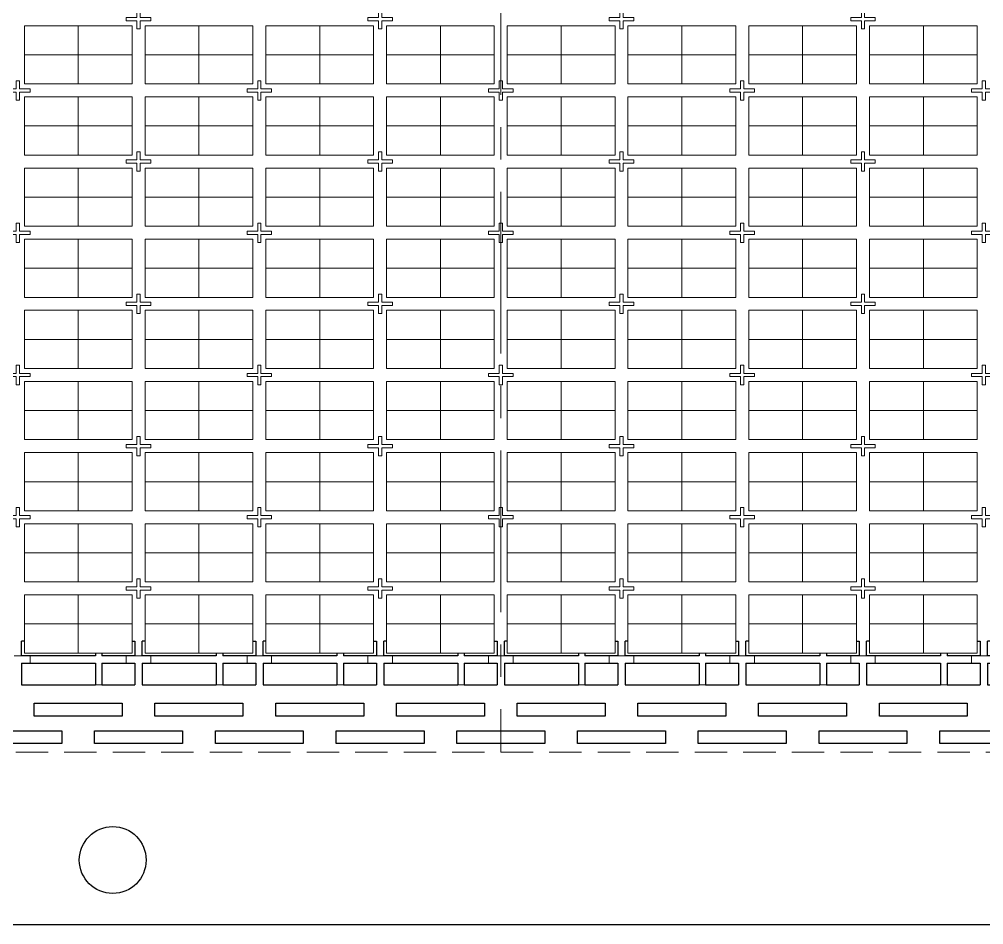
# Model space of a CAD drawing. Extents: x -109 to 32, y -47 to 43.
# Drawn here: x -50.39 to -28.02, y -42.54 to -21.54 of the extents above; entities that cross this region are included whole.
import ezdxf

# ---------------------------------------------------------------- set-up
doc = ezdxf.new("R2010")
doc.units = 0
doc.header["$LTSCALE"] = 3
doc.header["$MEASUREMENT"] = 0
for name, pattern in [('CENTER', [2, 1.25, -0.25, 0.25, -0.25]), ('HIDDEN', [0.375, 0.25, -0.125]), ('PHANTOM', [2.5, 1.25, -0.25, 0.25, -0.25, 0.25, -0.25])]:
    doc.linetypes.add(name, pattern=pattern)
for name, color, linetype, lineweight in [('CLIN', 1, 'CENTER', 15), ('DIM', 4, 'Continuous', 13), ('FULL METAL', 33, 'HIDDEN', 15), ('HIDN', 6, 'HIDDEN', 15), ('OBJ', 3, 'Continuous', 30), ('OBJ1', 7, 'Continuous', 30), ('OBJ3', 40, 'Continuous', 30), ('OBJ4', 7, 'Continuous', 30), ('PHANTOM', 5, 'PHANTOM', 15), ('SAW2', 3, 'HIDDEN', 13), ('TEXT', 2, 'Continuous', 20)]:
    doc.layers.add(name, color=color, linetype=linetype, lineweight=lineweight)

# ---------------------------------------------------------------- blocks, each defined once
blk = doc.blocks.new('*U1')
at = {"layer": 'OBJ1', "color": 0}
blk.add_lwpolyline([(-1.02, 0.15), (1.02, 0.15), (1.02, -0.15), (-1.02, -0.15)], close=True, dxfattribs=at)
blk = doc.blocks.new('*U0')
at = {"layer": 'OBJ1'}
for p in [(42, 0), (44.8, 0), (47.6, 0), (50.4, 0), (53.2, 0), (56, 0), (58.8, 0), (61.6, 0), (64.4, 0)]:
    blk.add_blockref('*U1', p, dxfattribs=at)
blk = doc.blocks.new('*U4')
at = {"layer": 'OBJ3'}
for p, q in [((-1.23, -0.005), (-1.23, -0.505)), ((-1.23, -0.005), (0.485, -0.005)), ((0.485, -0.005), (0.485, -0.505)), ((0.635, -0.005), (1.4, -0.005)), ((0.635, -0.005), (0.635, -0.505)), ((1.4, -0.005), (1.4, -0.505)), ((-1.23, -0.505), (0.485, -0.505)), ((0.635, -0.505), (1.4, -0.505))]:
    blk.add_line(p, q, dxfattribs=at)
at = {"layer": 'OBJ4'}
for p, q in [((-1.23, 0.165), (-1.23, 0.505)), ((-1.165, 0.505), (-1.23, 0.505)), ((1.335, 0.505), (1.4, 0.505)), ((1.4, 0.505), (1.4, 0.165)), ((0.485, 0.23), (0.485, 0.165)), ((0.635, 0.23), (0.635, 0.165)), ((-0.365, 0.165), (-1.23, 0.165)), ((0.485, 0.165), (-1.23, 0.165)), ((1.4, 0.165), (0.635, 0.165))]:
    blk.add_line(p, q, dxfattribs=at)
at = {"layer": 'SAW2'}
for p, q in [((-1.4, 0.165), (-1.23, 0.165)), ((-1.03, -0.005), (-1.03, 0.165)), ((1.2, -0.005), (1.2, 0.165)), ((0.635, -0.505), (0.485, -0.505))]:
    blk.add_line(p, q, dxfattribs=at)
blk = doc.blocks.new('*U5')
at = {"layer": 'DIM'}
for p in [(42, 0), (44.8, 0), (47.6, 0), (50.4, 0), (53.2, 0), (56, 0), (58.8, 0), (61.6, 0), (64.4, 0)]:
    blk.add_blockref('*U4', p, dxfattribs=at)
blk = doc.blocks.new('*U12')
at = {"layer": 'FULL METAL'}
blk.add_lwpolyline([(-0.038, 0.038), (-0.038, 0.225), (0.038, 0.225), (0.038, 0.038), (0.285, 0.038), (0.285, -0.038), (0.038, -0.038), (0.038, -0.225), (-0.038, -0.225), (-0.038, -0.038), (-0.285, -0.038), (-0.285, 0.038)], close=True, dxfattribs=at)
blk = doc.blocks.new('*U13')
at = {"layer": 'CLIN'}
for p in [(44.8, 13.2), (50.4, 13.2), (56, 13.2), (61.6, 13.2), (44.8, 9.9), (50.4, 9.9), (56, 9.9), (61.6, 9.9), (44.8, 6.6), (50.4, 6.6), (56, 6.6), (61.6, 6.6), (44.8, 3.3), (50.4, 3.3), (56, 3.3), (61.6, 3.3), (44.8, 0), (50.4, 0), (56, 0), (61.6, 0)]:
    blk.add_blockref('*U12', p, dxfattribs=at)
blk = doc.blocks.new('*U14')
at = {"layer": 'FULL METAL'}
blk.add_lwpolyline([(-0.038, 0.038), (-0.038, 0.225), (0.038, 0.225), (0.038, 0.038), (0.285, 0.038), (0.285, -0.038), (0.038, -0.038), (0.038, -0.225), (-0.038, -0.225), (-0.038, -0.038), (-0.285, -0.038), (-0.285, 0.038)], close=True, dxfattribs=at)
blk = doc.blocks.new('*U15')
at = {"layer": 'CLIN'}
for p in [(39.2, 9.9), (44.8, 9.9), (50.4, 9.9), (56, 9.9), (61.6, 9.9), (39.2, 6.6), (44.8, 6.6), (50.4, 6.6), (56, 6.6), (61.6, 6.6), (39.2, 3.3), (44.8, 3.3), (50.4, 3.3), (56, 3.3), (61.6, 3.3), (39.2, 0), (44.8, 0), (50.4, 0), (56, 0), (61.6, 0)]:
    blk.add_blockref('*U14', p, dxfattribs=at)

msp = doc.modelspace()

# ---------------------------------------------------------------- linework, layer by layer
at = {"layer": 'CLIN'}
for p, q in [((-39.2232, 28.4552), (-39.2232, -38.5448)), ((-49.0232, -23.0448), (-49.0232, -21.6948)), ((-49.0232, -23.0448), (-49.0232, -21.6948)), ((-46.2232, -23.0448), (-46.2232, -21.6948)), ((-46.2232, -23.0448), (-46.2232, -21.6948)), ((-43.4232, -23.0448), (-43.4232, -21.6948)), ((-43.4232, -23.0448), (-43.4232, -21.6948)), ((-40.6232, -23.0448), (-40.6232, -21.6948)), ((-40.6232, -23.0448), (-40.6232, -21.6948)), ((-37.8232, -23.0448), (-37.8232, -21.6948)), ((-37.8232, -23.0448), (-37.8232, -21.6948)), ((-35.0232, -23.0448), (-35.0232, -21.6948)), ((-35.0232, -23.0448), (-35.0232, -21.6948)), ((-32.2232, -23.0448), (-32.2232, -21.6948)), ((-32.2232, -23.0448), (-32.2232, -21.6948)), ((-29.4232, -23.0448), (-29.4232, -21.6948)), ((-29.4232, -23.0448), (-29.4232, -21.6948)), ((-47.7732, -22.3698), (-50.2732, -22.3698)), ((-47.7732, -22.3698), (-50.2732, -22.3698)), ((-44.9732, -22.3698), (-47.4732, -22.3698)), ((-44.9732, -22.3698), (-47.4732, -22.3698)), ((-42.1732, -22.3698), (-44.6732, -22.3698)), ((-42.1732, -22.3698), (-44.6732, -22.3698)), ((-41.8732, -22.3698), (-39.3732, -22.3698)), ((-41.8732, -22.3698), (-39.3732, -22.3698)), ((-39.0732, -22.3698), (-36.5732, -22.3698)), ((-39.0732, -22.3698), (-36.5732, -22.3698)), ((-36.2732, -22.3698), (-33.7732, -22.3698)), ((-36.2732, -22.3698), (-33.7732, -22.3698)), ((-33.4732, -22.3698), (-30.9732, -22.3698)), ((-33.4732, -22.3698), (-30.9732, -22.3698)), ((-30.6732, -22.3698), (-28.1732, -22.3698)), ((-30.6732, -22.3698), (-28.1732, -22.3698)), ((-49.0232, -24.6948), (-49.0232, -23.3448)), ((-49.0232, -24.6948), (-49.0232, -23.3448)), ((-46.2232, -24.6948), (-46.2232, -23.3448)), ((-46.2232, -24.6948), (-46.2232, -23.3448)), ((-43.4232, -24.6948), (-43.4232, -23.3448)), ((-43.4232, -24.6948), (-43.4232, -23.3448)), ((-40.6232, -24.6948), (-40.6232, -23.3448)), ((-40.6232, -24.6948), (-40.6232, -23.3448)), ((-37.8232, -24.6948), (-37.8232, -23.3448)), ((-37.8232, -24.6948), (-37.8232, -23.3448)), ((-35.0232, -24.6948), (-35.0232, -23.3448)), ((-35.0232, -24.6948), (-35.0232, -23.3448)), ((-32.2232, -24.6948), (-32.2232, -23.3448)), ((-32.2232, -24.6948), (-32.2232, -23.3448)), ((-29.4232, -24.6948), (-29.4232, -23.3448)), ((-29.4232, -24.6948), (-29.4232, -23.3448)), ((-47.7732, -24.0198), (-50.2732, -24.0198)), ((-47.7732, -24.0198), (-50.2732, -24.0198)), ((-44.9732, -24.0198), (-47.4732, -24.0198)), ((-44.9732, -24.0198), (-47.4732, -24.0198)), ((-42.1732, -24.0198), (-44.6732, -24.0198)), ((-42.1732, -24.0198), (-44.6732, -24.0198)), ((-41.8732, -24.0198), (-39.3732, -24.0198)), ((-41.8732, -24.0198), (-39.3732, -24.0198)), ((-39.0732, -24.0198), (-36.5732, -24.0198)), ((-39.0732, -24.0198), (-36.5732, -24.0198)), ((-36.2732, -24.0198), (-33.7732, -24.0198)), ((-36.2732, -24.0198), (-33.7732, -24.0198)), ((-33.4732, -24.0198), (-30.9732, -24.0198)), ((-33.4732, -24.0198), (-30.9732, -24.0198)), ((-30.6732, -24.0198), (-28.1732, -24.0198)), ((-30.6732, -24.0198), (-28.1732, -24.0198)), ((-49.0232, -26.3448), (-49.0232, -24.9948)), ((-49.0232, -26.3448), (-49.0232, -24.9948)), ((-46.2232, -26.3448), (-46.2232, -24.9948)), ((-46.2232, -26.3448), (-46.2232, -24.9948)), ((-43.4232, -26.3448), (-43.4232, -24.9948)), ((-43.4232, -26.3448), (-43.4232, -24.9948)), ((-40.6232, -26.3448), (-40.6232, -24.9948)), ((-40.6232, -26.3448), (-40.6232, -24.9948)), ((-37.8232, -26.3448), (-37.8232, -24.9948)), ((-37.8232, -26.3448), (-37.8232, -24.9948)), ((-35.0232, -26.3448), (-35.0232, -24.9948)), ((-35.0232, -26.3448), (-35.0232, -24.9948)), ((-32.2232, -26.3448), (-32.2232, -24.9948)), ((-32.2232, -26.3448), (-32.2232, -24.9948)), ((-29.4232, -26.3448), (-29.4232, -24.9948)), ((-29.4232, -26.3448), (-29.4232, -24.9948)), ((-47.7732, -25.6698), (-50.2732, -25.6698)), ((-47.7732, -25.6698), (-50.2732, -25.6698)), ((-44.9732, -25.6698), (-47.4732, -25.6698)), ((-44.9732, -25.6698), (-47.4732, -25.6698)), ((-42.1732, -25.6698), (-44.6732, -25.6698)), ((-42.1732, -25.6698), (-44.6732, -25.6698)), ((-41.8732, -25.6698), (-39.3732, -25.6698)), ((-41.8732, -25.6698), (-39.3732, -25.6698)), ((-39.0732, -25.6698), (-36.5732, -25.6698)), ((-39.0732, -25.6698), (-36.5732, -25.6698)), ((-36.2732, -25.6698), (-33.7732, -25.6698)), ((-36.2732, -25.6698), (-33.7732, -25.6698)), ((-33.4732, -25.6698), (-30.9732, -25.6698)), ((-33.4732, -25.6698), (-30.9732, -25.6698)), ((-30.6732, -25.6698), (-28.1732, -25.6698)), ((-30.6732, -25.6698), (-28.1732, -25.6698)), ((-49.0232, -27.9948), (-49.0232, -26.6448)), ((-49.0232, -27.9948), (-49.0232, -26.6448)), ((-46.2232, -27.9948), (-46.2232, -26.6448)), ((-46.2232, -27.9948), (-46.2232, -26.6448)), ((-43.4232, -27.9948), (-43.4232, -26.6448)), ((-43.4232, -27.9948), (-43.4232, -26.6448)), ((-40.6232, -27.9948), (-40.6232, -26.6448)), ((-40.6232, -27.9948), (-40.6232, -26.6448)), ((-37.8232, -27.9948), (-37.8232, -26.6448)), ((-37.8232, -27.9948), (-37.8232, -26.6448)), ((-35.0232, -27.9948), (-35.0232, -26.6448)), ((-35.0232, -27.9948), (-35.0232, -26.6448)), ((-32.2232, -27.9948), (-32.2232, -26.6448)), ((-32.2232, -27.9948), (-32.2232, -26.6448)), ((-29.4232, -27.9948), (-29.4232, -26.6448)), ((-29.4232, -27.9948), (-29.4232, -26.6448)), ((-47.7732, -27.3198), (-50.2732, -27.3198)), ((-47.7732, -27.3198), (-50.2732, -27.3198)), ((-44.9732, -27.3198), (-47.4732, -27.3198)), ((-44.9732, -27.3198), (-47.4732, -27.3198)), ((-42.1732, -27.3198), (-44.6732, -27.3198)), ((-42.1732, -27.3198), (-44.6732, -27.3198)), ((-41.8732, -27.3198), (-39.3732, -27.3198)), ((-41.8732, -27.3198), (-39.3732, -27.3198)), ((-39.0732, -27.3198), (-36.5732, -27.3198)), ((-39.0732, -27.3198), (-36.5732, -27.3198)), ((-36.2732, -27.3198), (-33.7732, -27.3198)), ((-36.2732, -27.3198), (-33.7732, -27.3198)), ((-33.4732, -27.3198), (-30.9732, -27.3198)), ((-33.4732, -27.3198), (-30.9732, -27.3198)), ((-30.6732, -27.3198), (-28.1732, -27.3198)), ((-30.6732, -27.3198), (-28.1732, -27.3198)), ((-49.0232, -29.6448), (-49.0232, -28.2948)), ((-49.0232, -29.6448), (-49.0232, -28.2948)), ((-46.2232, -29.6448), (-46.2232, -28.2948)), ((-46.2232, -29.6448), (-46.2232, -28.2948)), ((-43.4232, -29.6448), (-43.4232, -28.2948)), ((-43.4232, -29.6448), (-43.4232, -28.2948)), ((-40.6232, -29.6448), (-40.6232, -28.2948)), ((-40.6232, -29.6448), (-40.6232, -28.2948)), ((-37.8232, -29.6448), (-37.8232, -28.2948)), ((-37.8232, -29.6448), (-37.8232, -28.2948)), ((-35.0232, -29.6448), (-35.0232, -28.2948)), ((-35.0232, -29.6448), (-35.0232, -28.2948)), ((-32.2232, -29.6448), (-32.2232, -28.2948)), ((-32.2232, -29.6448), (-32.2232, -28.2948)), ((-29.4232, -29.6448), (-29.4232, -28.2948)), ((-29.4232, -29.6448), (-29.4232, -28.2948)), ((-47.7732, -28.9698), (-50.2732, -28.9698)), ((-47.7732, -28.9698), (-50.2732, -28.9698)), ((-44.9732, -28.9698), (-47.4732, -28.9698)), ((-44.9732, -28.9698), (-47.4732, -28.9698)), ((-42.1732, -28.9698), (-44.6732, -28.9698)), ((-42.1732, -28.9698), (-44.6732, -28.9698)), ((-41.8732, -28.9698), (-39.3732, -28.9698)), ((-41.8732, -28.9698), (-39.3732, -28.9698)), ((-39.0732, -28.9698), (-36.5732, -28.9698)), ((-39.0732, -28.9698), (-36.5732, -28.9698)), ((-36.2732, -28.9698), (-33.7732, -28.9698)), ((-36.2732, -28.9698), (-33.7732, -28.9698)), ((-33.4732, -28.9698), (-30.9732, -28.9698)), ((-33.4732, -28.9698), (-30.9732, -28.9698)), ((-30.6732, -28.9698), (-28.1732, -28.9698)), ((-30.6732, -28.9698), (-28.1732, -28.9698)), ((-49.0232, -31.2948), (-49.0232, -29.9448)), ((-49.0232, -31.2948), (-49.0232, -29.9448)), ((-46.2232, -31.2948), (-46.2232, -29.9448)), ((-46.2232, -31.2948), (-46.2232, -29.9448)), ((-43.4232, -31.2948), (-43.4232, -29.9448)), ((-43.4232, -31.2948), (-43.4232, -29.9448)), ((-40.6232, -31.2948), (-40.6232, -29.9448)), ((-40.6232, -31.2948), (-40.6232, -29.9448)), ((-37.8232, -31.2948), (-37.8232, -29.9448)), ((-37.8232, -31.2948), (-37.8232, -29.9448)), ((-35.0232, -31.2948), (-35.0232, -29.9448)), ((-35.0232, -31.2948), (-35.0232, -29.9448)), ((-32.2232, -31.2948), (-32.2232, -29.9448)), ((-32.2232, -31.2948), (-32.2232, -29.9448)), ((-29.4232, -31.2948), (-29.4232, -29.9448)), ((-29.4232, -31.2948), (-29.4232, -29.9448)), ((-47.7732, -30.6198), (-50.2732, -30.6198)), ((-47.7732, -30.6198), (-50.2732, -30.6198)), ((-44.9732, -30.6198), (-47.4732, -30.6198)), ((-44.9732, -30.6198), (-47.4732, -30.6198)), ((-42.1732, -30.6198), (-44.6732, -30.6198)), ((-42.1732, -30.6198), (-44.6732, -30.6198)), ((-41.8732, -30.6198), (-39.3732, -30.6198)), ((-41.8732, -30.6198), (-39.3732, -30.6198)), ((-39.0732, -30.6198), (-36.5732, -30.6198)), ((-39.0732, -30.6198), (-36.5732, -30.6198)), ((-36.2732, -30.6198), (-33.7732, -30.6198)), ((-36.2732, -30.6198), (-33.7732, -30.6198)), ((-33.4732, -30.6198), (-30.9732, -30.6198)), ((-33.4732, -30.6198), (-30.9732, -30.6198)), ((-30.6732, -30.6198), (-28.1732, -30.6198)), ((-30.6732, -30.6198), (-28.1732, -30.6198)), ((-49.0232, -32.9448), (-49.0232, -31.5948)), ((-49.0232, -32.9448), (-49.0232, -31.5948)), ((-46.2232, -32.9448), (-46.2232, -31.5948)), ((-46.2232, -32.9448), (-46.2232, -31.5948)), ((-43.4232, -32.9448), (-43.4232, -31.5948)), ((-43.4232, -32.9448), (-43.4232, -31.5948)), ((-40.6232, -32.9448), (-40.6232, -31.5948)), ((-40.6232, -32.9448), (-40.6232, -31.5948)), ((-37.8232, -32.9448), (-37.8232, -31.5948)), ((-37.8232, -32.9448), (-37.8232, -31.5948)), ((-35.0232, -32.9448), (-35.0232, -31.5948)), ((-35.0232, -32.9448), (-35.0232, -31.5948)), ((-32.2232, -32.9448), (-32.2232, -31.5948)), ((-32.2232, -32.9448), (-32.2232, -31.5948)), ((-29.4232, -32.9448), (-29.4232, -31.5948)), ((-29.4232, -32.9448), (-29.4232, -31.5948)), ((-47.7732, -32.2698), (-50.2732, -32.2698)), ((-47.7732, -32.2698), (-50.2732, -32.2698)), ((-44.9732, -32.2698), (-47.4732, -32.2698)), ((-44.9732, -32.2698), (-47.4732, -32.2698)), ((-42.1732, -32.2698), (-44.6732, -32.2698)), ((-42.1732, -32.2698), (-44.6732, -32.2698)), ((-41.8732, -32.2698), (-39.3732, -32.2698)), ((-41.8732, -32.2698), (-39.3732, -32.2698)), ((-39.0732, -32.2698), (-36.5732, -32.2698)), ((-39.0732, -32.2698), (-36.5732, -32.2698)), ((-36.2732, -32.2698), (-33.7732, -32.2698)), ((-36.2732, -32.2698), (-33.7732, -32.2698)), ((-33.4732, -32.2698), (-30.9732, -32.2698)), ((-33.4732, -32.2698), (-30.9732, -32.2698)), ((-30.6732, -32.2698), (-28.1732, -32.2698)), ((-30.6732, -32.2698), (-28.1732, -32.2698)), ((-49.0232, -34.5948), (-49.0232, -33.2448)), ((-49.0232, -34.5948), (-49.0232, -33.2448)), ((-46.2232, -34.5948), (-46.2232, -33.2448)), ((-46.2232, -34.5948), (-46.2232, -33.2448)), ((-43.4232, -34.5948), (-43.4232, -33.2448)), ((-43.4232, -34.5948), (-43.4232, -33.2448)), ((-40.6232, -34.5948), (-40.6232, -33.2448)), ((-40.6232, -34.5948), (-40.6232, -33.2448)), ((-37.8232, -34.5948), (-37.8232, -33.2448)), ((-37.8232, -34.5948), (-37.8232, -33.2448)), ((-35.0232, -34.5948), (-35.0232, -33.2448)), ((-35.0232, -34.5948), (-35.0232, -33.2448)), ((-32.2232, -34.5948), (-32.2232, -33.2448)), ((-32.2232, -34.5948), (-32.2232, -33.2448)), ((-29.4232, -34.5948), (-29.4232, -33.2448)), ((-29.4232, -34.5948), (-29.4232, -33.2448)), ((-47.7732, -33.9198), (-50.2732, -33.9198)), ((-47.7732, -33.9198), (-50.2732, -33.9198)), ((-44.9732, -33.9198), (-47.4732, -33.9198)), ((-44.9732, -33.9198), (-47.4732, -33.9198)), ((-42.1732, -33.9198), (-44.6732, -33.9198)), ((-42.1732, -33.9198), (-44.6732, -33.9198)), ((-41.8732, -33.9198), (-39.3732, -33.9198)), ((-41.8732, -33.9198), (-39.3732, -33.9198)), ((-39.0732, -33.9198), (-36.5732, -33.9198)), ((-39.0732, -33.9198), (-36.5732, -33.9198)), ((-36.2732, -33.9198), (-33.7732, -33.9198)), ((-36.2732, -33.9198), (-33.7732, -33.9198)), ((-33.4732, -33.9198), (-30.9732, -33.9198)), ((-33.4732, -33.9198), (-30.9732, -33.9198)), ((-30.6732, -33.9198), (-28.1732, -33.9198)), ((-30.6732, -33.9198), (-28.1732, -33.9198)), ((-49.0232, -36.2448), (-49.0232, -34.8948)), ((-49.0232, -36.2448), (-49.0232, -34.8948)), ((-46.2232, -36.2448), (-46.2232, -34.8948)), ((-46.2232, -36.2448), (-46.2232, -34.8948)), ((-43.4232, -36.2448), (-43.4232, -34.8948)), ((-43.4232, -36.2448), (-43.4232, -34.8948)), ((-40.6232, -36.2448), (-40.6232, -34.8948)), ((-40.6232, -36.2448), (-40.6232, -34.8948)), ((-37.8232, -36.2448), (-37.8232, -34.8948)), ((-37.8232, -36.2448), (-37.8232, -34.8948)), ((-35.0232, -36.2448), (-35.0232, -34.8948)), ((-35.0232, -36.2448), (-35.0232, -34.8948)), ((-32.2232, -36.2448), (-32.2232, -34.8948)), ((-32.2232, -36.2448), (-32.2232, -34.8948)), ((-29.4232, -36.2448), (-29.4232, -34.8948)), ((-29.4232, -36.2448), (-29.4232, -34.8948)), ((-47.7732, -35.5698), (-50.2732, -35.5698)), ((-47.7732, -35.5698), (-50.2732, -35.5698)), ((-44.9732, -35.5698), (-47.4732, -35.5698)), ((-44.9732, -35.5698), (-47.4732, -35.5698)), ((-42.1732, -35.5698), (-44.6732, -35.5698)), ((-42.1732, -35.5698), (-44.6732, -35.5698)), ((-41.8732, -35.5698), (-39.3732, -35.5698)), ((-41.8732, -35.5698), (-39.3732, -35.5698)), ((-39.0732, -35.5698), (-36.5732, -35.5698)), ((-39.0732, -35.5698), (-36.5732, -35.5698)), ((-36.2732, -35.5698), (-33.7732, -35.5698)), ((-36.2732, -35.5698), (-33.7732, -35.5698)), ((-33.4732, -35.5698), (-30.9732, -35.5698)), ((-33.4732, -35.5698), (-30.9732, -35.5698)), ((-30.6732, -35.5698), (-28.1732, -35.5698)), ((-30.6732, -35.5698), (-28.1732, -35.5698))]:
    msp.add_line(p, q, dxfattribs=at)
at = {"layer": 'HIDN'}
msp.add_lwpolyline([(19.2768, 28.4552), (-97.7232, 28.4552), (-97.7232, -38.5448), (19.2768, -38.5448)], close=True, dxfattribs=at)
at = {"layer": 'OBJ'}
msp.add_line((23.9497, -42.5448), (-97.2232, -42.5448), dxfattribs=at)
msp.add_circle((-48.2232, -41.0448), 0.775, dxfattribs=at)
at = {"layer": 'OBJ1'}
for p, q in [((-50.0007, -37.4073), (-48.0032, -37.4073)), ((-47.2007, -37.4073), (-45.2032, -37.4073)), ((-44.4007, -37.4073), (-42.4032, -37.4073)), ((-41.6007, -37.4073), (-39.6032, -37.4073)), ((-38.8007, -37.4073), (-36.8032, -37.4073)), ((-36.0007, -37.4073), (-34.0032, -37.4073)), ((-33.2007, -37.4073), (-31.2032, -37.4073)), ((-30.4007, -37.4073), (-28.4032, -37.4073)), ((-48.0032, -37.7073), (-50.0007, -37.7073)), ((-45.2032, -37.7073), (-47.2007, -37.7073)), ((-42.4032, -37.7073), (-44.4007, -37.7073)), ((-39.6032, -37.7073), (-41.6007, -37.7073)), ((-36.8032, -37.7073), (-38.8007, -37.7073)), ((-34.0032, -37.7073), (-36.0007, -37.7073)), ((-31.2032, -37.7073), (-33.2007, -37.7073)), ((-28.4032, -37.7073), (-30.4007, -37.7073))]:
    msp.add_line(p, q, dxfattribs=at)
at = {"layer": 'OBJ1', "color": 0}
for points in [[(-50.0432, -37.4073), (-48.0032, -37.4073), (-48.0032, -37.7073), (-50.0432, -37.7073)], [(-47.2432, -37.4073), (-45.2032, -37.4073), (-45.2032, -37.7073), (-47.2432, -37.7073)], [(-44.4432, -37.4073), (-42.4032, -37.4073), (-42.4032, -37.7073), (-44.4432, -37.7073)], [(-41.6432, -37.4073), (-39.6032, -37.4073), (-39.6032, -37.7073), (-41.6432, -37.7073)], [(-38.8432, -37.4073), (-36.8032, -37.4073), (-36.8032, -37.7073), (-38.8432, -37.7073)], [(-36.0432, -37.4073), (-34.0032, -37.4073), (-34.0032, -37.7073), (-36.0432, -37.7073)], [(-33.2432, -37.4073), (-31.2032, -37.4073), (-31.2032, -37.7073), (-33.2432, -37.7073)], [(-30.4432, -37.4073), (-28.4032, -37.4073), (-28.4032, -37.7073), (-30.4432, -37.7073)]]:
    msp.add_lwpolyline(points, close=True, dxfattribs=at)
at = {"layer": 'PHANTOM'}
for points in [[(-47.7732, -23.0448), (-50.2732, -23.0448), (-50.2732, -21.6948), (-47.7732, -21.6948)], [(-47.7732, -23.0448), (-50.2732, -23.0448), (-50.2732, -21.6948), (-47.7732, -21.6948)], [(-44.9732, -23.0448), (-47.4732, -23.0448), (-47.4732, -21.6948), (-44.9732, -21.6948)], [(-44.9732, -23.0448), (-47.4732, -23.0448), (-47.4732, -21.6948), (-44.9732, -21.6948)], [(-42.1732, -23.0448), (-44.6732, -23.0448), (-44.6732, -21.6948), (-42.1732, -21.6948)], [(-42.1732, -23.0448), (-44.6732, -23.0448), (-44.6732, -21.6948), (-42.1732, -21.6948)], [(-41.8732, -23.0448), (-39.3732, -23.0448), (-39.3732, -21.6948), (-41.8732, -21.6948)], [(-41.8732, -23.0448), (-39.3732, -23.0448), (-39.3732, -21.6948), (-41.8732, -21.6948)], [(-39.0732, -23.0448), (-36.5732, -23.0448), (-36.5732, -21.6948), (-39.0732, -21.6948)], [(-39.0732, -23.0448), (-36.5732, -23.0448), (-36.5732, -21.6948), (-39.0732, -21.6948)], [(-36.2732, -23.0448), (-33.7732, -23.0448), (-33.7732, -21.6948), (-36.2732, -21.6948)], [(-36.2732, -23.0448), (-33.7732, -23.0448), (-33.7732, -21.6948), (-36.2732, -21.6948)], [(-33.4732, -23.0448), (-30.9732, -23.0448), (-30.9732, -21.6948), (-33.4732, -21.6948)], [(-33.4732, -23.0448), (-30.9732, -23.0448), (-30.9732, -21.6948), (-33.4732, -21.6948)], [(-30.6732, -23.0448), (-28.1732, -23.0448), (-28.1732, -21.6948), (-30.6732, -21.6948)], [(-30.6732, -23.0448), (-28.1732, -23.0448), (-28.1732, -21.6948), (-30.6732, -21.6948)], [(-47.7732, -24.6948), (-50.2732, -24.6948), (-50.2732, -23.3448), (-47.7732, -23.3448)], [(-47.7732, -24.6948), (-50.2732, -24.6948), (-50.2732, -23.3448), (-47.7732, -23.3448)], [(-44.9732, -24.6948), (-47.4732, -24.6948), (-47.4732, -23.3448), (-44.9732, -23.3448)], [(-44.9732, -24.6948), (-47.4732, -24.6948), (-47.4732, -23.3448), (-44.9732, -23.3448)], [(-42.1732, -24.6948), (-44.6732, -24.6948), (-44.6732, -23.3448), (-42.1732, -23.3448)], [(-42.1732, -24.6948), (-44.6732, -24.6948), (-44.6732, -23.3448), (-42.1732, -23.3448)], [(-41.8732, -24.6948), (-39.3732, -24.6948), (-39.3732, -23.3448), (-41.8732, -23.3448)], [(-41.8732, -24.6948), (-39.3732, -24.6948), (-39.3732, -23.3448), (-41.8732, -23.3448)], [(-39.0732, -24.6948), (-36.5732, -24.6948), (-36.5732, -23.3448), (-39.0732, -23.3448)], [(-39.0732, -24.6948), (-36.5732, -24.6948), (-36.5732, -23.3448), (-39.0732, -23.3448)], [(-36.2732, -24.6948), (-33.7732, -24.6948), (-33.7732, -23.3448), (-36.2732, -23.3448)], [(-36.2732, -24.6948), (-33.7732, -24.6948), (-33.7732, -23.3448), (-36.2732, -23.3448)], [(-33.4732, -24.6948), (-30.9732, -24.6948), (-30.9732, -23.3448), (-33.4732, -23.3448)], [(-33.4732, -24.6948), (-30.9732, -24.6948), (-30.9732, -23.3448), (-33.4732, -23.3448)], [(-30.6732, -24.6948), (-28.1732, -24.6948), (-28.1732, -23.3448), (-30.6732, -23.3448)], [(-30.6732, -24.6948), (-28.1732, -24.6948), (-28.1732, -23.3448), (-30.6732, -23.3448)], [(-47.7732, -26.3448), (-50.2732, -26.3448), (-50.2732, -24.9948), (-47.7732, -24.9948)], [(-47.7732, -26.3448), (-50.2732, -26.3448), (-50.2732, -24.9948), (-47.7732, -24.9948)], [(-44.9732, -26.3448), (-47.4732, -26.3448), (-47.4732, -24.9948), (-44.9732, -24.9948)], [(-44.9732, -26.3448), (-47.4732, -26.3448), (-47.4732, -24.9948), (-44.9732, -24.9948)], [(-42.1732, -26.3448), (-44.6732, -26.3448), (-44.6732, -24.9948), (-42.1732, -24.9948)], [(-42.1732, -26.3448), (-44.6732, -26.3448), (-44.6732, -24.9948), (-42.1732, -24.9948)], [(-41.8732, -26.3448), (-39.3732, -26.3448), (-39.3732, -24.9948), (-41.8732, -24.9948)], [(-41.8732, -26.3448), (-39.3732, -26.3448), (-39.3732, -24.9948), (-41.8732, -24.9948)], [(-39.0732, -26.3448), (-36.5732, -26.3448), (-36.5732, -24.9948), (-39.0732, -24.9948)], [(-39.0732, -26.3448), (-36.5732, -26.3448), (-36.5732, -24.9948), (-39.0732, -24.9948)], [(-36.2732, -26.3448), (-33.7732, -26.3448), (-33.7732, -24.9948), (-36.2732, -24.9948)], [(-36.2732, -26.3448), (-33.7732, -26.3448), (-33.7732, -24.9948), (-36.2732, -24.9948)], [(-33.4732, -26.3448), (-30.9732, -26.3448), (-30.9732, -24.9948), (-33.4732, -24.9948)], [(-33.4732, -26.3448), (-30.9732, -26.3448), (-30.9732, -24.9948), (-33.4732, -24.9948)], [(-30.6732, -26.3448), (-28.1732, -26.3448), (-28.1732, -24.9948), (-30.6732, -24.9948)], [(-30.6732, -26.3448), (-28.1732, -26.3448), (-28.1732, -24.9948), (-30.6732, -24.9948)], [(-47.7732, -27.9948), (-50.2732, -27.9948), (-50.2732, -26.6448), (-47.7732, -26.6448)], [(-47.7732, -27.9948), (-50.2732, -27.9948), (-50.2732, -26.6448), (-47.7732, -26.6448)], [(-44.9732, -27.9948), (-47.4732, -27.9948), (-47.4732, -26.6448), (-44.9732, -26.6448)], [(-44.9732, -27.9948), (-47.4732, -27.9948), (-47.4732, -26.6448), (-44.9732, -26.6448)], [(-42.1732, -27.9948), (-44.6732, -27.9948), (-44.6732, -26.6448), (-42.1732, -26.6448)], [(-42.1732, -27.9948), (-44.6732, -27.9948), (-44.6732, -26.6448), (-42.1732, -26.6448)], [(-41.8732, -27.9948), (-39.3732, -27.9948), (-39.3732, -26.6448), (-41.8732, -26.6448)], [(-41.8732, -27.9948), (-39.3732, -27.9948), (-39.3732, -26.6448), (-41.8732, -26.6448)], [(-39.0732, -27.9948), (-36.5732, -27.9948), (-36.5732, -26.6448), (-39.0732, -26.6448)], [(-39.0732, -27.9948), (-36.5732, -27.9948), (-36.5732, -26.6448), (-39.0732, -26.6448)], [(-36.2732, -27.9948), (-33.7732, -27.9948), (-33.7732, -26.6448), (-36.2732, -26.6448)], [(-36.2732, -27.9948), (-33.7732, -27.9948), (-33.7732, -26.6448), (-36.2732, -26.6448)], [(-33.4732, -27.9948), (-30.9732, -27.9948), (-30.9732, -26.6448), (-33.4732, -26.6448)], [(-33.4732, -27.9948), (-30.9732, -27.9948), (-30.9732, -26.6448), (-33.4732, -26.6448)], [(-30.6732, -27.9948), (-28.1732, -27.9948), (-28.1732, -26.6448), (-30.6732, -26.6448)], [(-30.6732, -27.9948), (-28.1732, -27.9948), (-28.1732, -26.6448), (-30.6732, -26.6448)], [(-47.7732, -29.6448), (-50.2732, -29.6448), (-50.2732, -28.2948), (-47.7732, -28.2948)], [(-47.7732, -29.6448), (-50.2732, -29.6448), (-50.2732, -28.2948), (-47.7732, -28.2948)], [(-44.9732, -29.6448), (-47.4732, -29.6448), (-47.4732, -28.2948), (-44.9732, -28.2948)], [(-44.9732, -29.6448), (-47.4732, -29.6448), (-47.4732, -28.2948), (-44.9732, -28.2948)], [(-42.1732, -29.6448), (-44.6732, -29.6448), (-44.6732, -28.2948), (-42.1732, -28.2948)], [(-42.1732, -29.6448), (-44.6732, -29.6448), (-44.6732, -28.2948), (-42.1732, -28.2948)], [(-41.8732, -29.6448), (-39.3732, -29.6448), (-39.3732, -28.2948), (-41.8732, -28.2948)], [(-41.8732, -29.6448), (-39.3732, -29.6448), (-39.3732, -28.2948), (-41.8732, -28.2948)], [(-39.0732, -29.6448), (-36.5732, -29.6448), (-36.5732, -28.2948), (-39.0732, -28.2948)], [(-39.0732, -29.6448), (-36.5732, -29.6448), (-36.5732, -28.2948), (-39.0732, -28.2948)], [(-36.2732, -29.6448), (-33.7732, -29.6448), (-33.7732, -28.2948), (-36.2732, -28.2948)], [(-36.2732, -29.6448), (-33.7732, -29.6448), (-33.7732, -28.2948), (-36.2732, -28.2948)], [(-33.4732, -29.6448), (-30.9732, -29.6448), (-30.9732, -28.2948), (-33.4732, -28.2948)], [(-33.4732, -29.6448), (-30.9732, -29.6448), (-30.9732, -28.2948), (-33.4732, -28.2948)], [(-30.6732, -29.6448), (-28.1732, -29.6448), (-28.1732, -28.2948), (-30.6732, -28.2948)], [(-30.6732, -29.6448), (-28.1732, -29.6448), (-28.1732, -28.2948), (-30.6732, -28.2948)], [(-47.7732, -31.2948), (-50.2732, -31.2948), (-50.2732, -29.9448), (-47.7732, -29.9448)], [(-47.7732, -31.2948), (-50.2732, -31.2948), (-50.2732, -29.9448), (-47.7732, -29.9448)], [(-44.9732, -31.2948), (-47.4732, -31.2948), (-47.4732, -29.9448), (-44.9732, -29.9448)], [(-44.9732, -31.2948), (-47.4732, -31.2948), (-47.4732, -29.9448), (-44.9732, -29.9448)], [(-42.1732, -31.2948), (-44.6732, -31.2948), (-44.6732, -29.9448), (-42.1732, -29.9448)], [(-42.1732, -31.2948), (-44.6732, -31.2948), (-44.6732, -29.9448), (-42.1732, -29.9448)], [(-41.8732, -31.2948), (-39.3732, -31.2948), (-39.3732, -29.9448), (-41.8732, -29.9448)], [(-41.8732, -31.2948), (-39.3732, -31.2948), (-39.3732, -29.9448), (-41.8732, -29.9448)], [(-39.0732, -31.2948), (-36.5732, -31.2948), (-36.5732, -29.9448), (-39.0732, -29.9448)], [(-39.0732, -31.2948), (-36.5732, -31.2948), (-36.5732, -29.9448), (-39.0732, -29.9448)], [(-36.2732, -31.2948), (-33.7732, -31.2948), (-33.7732, -29.9448), (-36.2732, -29.9448)], [(-36.2732, -31.2948), (-33.7732, -31.2948), (-33.7732, -29.9448), (-36.2732, -29.9448)], [(-33.4732, -31.2948), (-30.9732, -31.2948), (-30.9732, -29.9448), (-33.4732, -29.9448)], [(-33.4732, -31.2948), (-30.9732, -31.2948), (-30.9732, -29.9448), (-33.4732, -29.9448)], [(-30.6732, -31.2948), (-28.1732, -31.2948), (-28.1732, -29.9448), (-30.6732, -29.9448)], [(-30.6732, -31.2948), (-28.1732, -31.2948), (-28.1732, -29.9448), (-30.6732, -29.9448)], [(-47.7732, -32.9448), (-50.2732, -32.9448), (-50.2732, -31.5948), (-47.7732, -31.5948)], [(-47.7732, -32.9448), (-50.2732, -32.9448), (-50.2732, -31.5948), (-47.7732, -31.5948)], [(-44.9732, -32.9448), (-47.4732, -32.9448), (-47.4732, -31.5948), (-44.9732, -31.5948)], [(-44.9732, -32.9448), (-47.4732, -32.9448), (-47.4732, -31.5948), (-44.9732, -31.5948)], [(-42.1732, -32.9448), (-44.6732, -32.9448), (-44.6732, -31.5948), (-42.1732, -31.5948)], [(-42.1732, -32.9448), (-44.6732, -32.9448), (-44.6732, -31.5948), (-42.1732, -31.5948)], [(-41.8732, -32.9448), (-39.3732, -32.9448), (-39.3732, -31.5948), (-41.8732, -31.5948)], [(-41.8732, -32.9448), (-39.3732, -32.9448), (-39.3732, -31.5948), (-41.8732, -31.5948)], [(-39.0732, -32.9448), (-36.5732, -32.9448), (-36.5732, -31.5948), (-39.0732, -31.5948)], [(-39.0732, -32.9448), (-36.5732, -32.9448), (-36.5732, -31.5948), (-39.0732, -31.5948)], [(-36.2732, -32.9448), (-33.7732, -32.9448), (-33.7732, -31.5948), (-36.2732, -31.5948)], [(-36.2732, -32.9448), (-33.7732, -32.9448), (-33.7732, -31.5948), (-36.2732, -31.5948)], [(-33.4732, -32.9448), (-30.9732, -32.9448), (-30.9732, -31.5948), (-33.4732, -31.5948)], [(-33.4732, -32.9448), (-30.9732, -32.9448), (-30.9732, -31.5948), (-33.4732, -31.5948)], [(-30.6732, -32.9448), (-28.1732, -32.9448), (-28.1732, -31.5948), (-30.6732, -31.5948)], [(-30.6732, -32.9448), (-28.1732, -32.9448), (-28.1732, -31.5948), (-30.6732, -31.5948)], [(-47.7732, -34.5948), (-50.2732, -34.5948), (-50.2732, -33.2448), (-47.7732, -33.2448)], [(-47.7732, -34.5948), (-50.2732, -34.5948), (-50.2732, -33.2448), (-47.7732, -33.2448)], [(-44.9732, -34.5948), (-47.4732, -34.5948), (-47.4732, -33.2448), (-44.9732, -33.2448)], [(-44.9732, -34.5948), (-47.4732, -34.5948), (-47.4732, -33.2448), (-44.9732, -33.2448)], [(-42.1732, -34.5948), (-44.6732, -34.5948), (-44.6732, -33.2448), (-42.1732, -33.2448)], [(-42.1732, -34.5948), (-44.6732, -34.5948), (-44.6732, -33.2448), (-42.1732, -33.2448)], [(-41.8732, -34.5948), (-39.3732, -34.5948), (-39.3732, -33.2448), (-41.8732, -33.2448)], [(-41.8732, -34.5948), (-39.3732, -34.5948), (-39.3732, -33.2448), (-41.8732, -33.2448)], [(-39.0732, -34.5948), (-36.5732, -34.5948), (-36.5732, -33.2448), (-39.0732, -33.2448)], [(-39.0732, -34.5948), (-36.5732, -34.5948), (-36.5732, -33.2448), (-39.0732, -33.2448)], [(-36.2732, -34.5948), (-33.7732, -34.5948), (-33.7732, -33.2448), (-36.2732, -33.2448)], [(-36.2732, -34.5948), (-33.7732, -34.5948), (-33.7732, -33.2448), (-36.2732, -33.2448)], [(-33.4732, -34.5948), (-30.9732, -34.5948), (-30.9732, -33.2448), (-33.4732, -33.2448)], [(-33.4732, -34.5948), (-30.9732, -34.5948), (-30.9732, -33.2448), (-33.4732, -33.2448)], [(-30.6732, -34.5948), (-28.1732, -34.5948), (-28.1732, -33.2448), (-30.6732, -33.2448)], [(-30.6732, -34.5948), (-28.1732, -34.5948), (-28.1732, -33.2448), (-30.6732, -33.2448)], [(-47.7732, -36.2448), (-50.2732, -36.2448), (-50.2732, -34.8948), (-47.7732, -34.8948)], [(-47.7732, -36.2448), (-50.2732, -36.2448), (-50.2732, -34.8948), (-47.7732, -34.8948)], [(-44.9732, -36.2448), (-47.4732, -36.2448), (-47.4732, -34.8948), (-44.9732, -34.8948)], [(-44.9732, -36.2448), (-47.4732, -36.2448), (-47.4732, -34.8948), (-44.9732, -34.8948)], [(-42.1732, -36.2448), (-44.6732, -36.2448), (-44.6732, -34.8948), (-42.1732, -34.8948)], [(-42.1732, -36.2448), (-44.6732, -36.2448), (-44.6732, -34.8948), (-42.1732, -34.8948)], [(-41.8732, -36.2448), (-39.3732, -36.2448), (-39.3732, -34.8948), (-41.8732, -34.8948)], [(-41.8732, -36.2448), (-39.3732, -36.2448), (-39.3732, -34.8948), (-41.8732, -34.8948)], [(-39.0732, -36.2448), (-36.5732, -36.2448), (-36.5732, -34.8948), (-39.0732, -34.8948)], [(-39.0732, -36.2448), (-36.5732, -36.2448), (-36.5732, -34.8948), (-39.0732, -34.8948)], [(-36.2732, -36.2448), (-33.7732, -36.2448), (-33.7732, -34.8948), (-36.2732, -34.8948)], [(-36.2732, -36.2448), (-33.7732, -36.2448), (-33.7732, -34.8948), (-36.2732, -34.8948)], [(-33.4732, -36.2448), (-30.9732, -36.2448), (-30.9732, -34.8948), (-33.4732, -34.8948)], [(-33.4732, -36.2448), (-30.9732, -36.2448), (-30.9732, -34.8948), (-33.4732, -34.8948)], [(-30.6732, -36.2448), (-28.1732, -36.2448), (-28.1732, -34.8948), (-30.6732, -34.8948)], [(-30.6732, -36.2448), (-28.1732, -36.2448), (-28.1732, -34.8948), (-30.6732, -34.8948)]]:
    msp.add_lwpolyline(points, close=True, dxfattribs=at)
at = {"layer": 'TEXT', "color": 0}
for p, q in [((-48.0032, -37.4073), (-48.0032, -37.7073)), ((-45.2032, -37.4073), (-45.2032, -37.7073)), ((-42.4032, -37.4073), (-42.4032, -37.7073)), ((-39.6032, -37.4073), (-39.6032, -37.7073)), ((-36.8032, -37.4073), (-36.8032, -37.7073)), ((-34.0032, -37.4073), (-34.0032, -37.7073)), ((-31.2032, -37.4073), (-31.2032, -37.7073)), ((-28.4032, -37.4073), (-28.4032, -37.7073))]:
    msp.add_line(p, q, dxfattribs=at)

# ---------------------------------------------------------------- block references
at = {"layer": 'CLIN'}
for name, p in [('*U13', (-92.4232, -34.7448)), ('*U15', (-89.6232, -33.0948))]:
    msp.add_blockref(name, p, dxfattribs=at)
at = {"layer": 'DIM'}
msp.add_blockref('*U5', (-91.1082, -36.4748), dxfattribs=at)
at = {"layer": 'OBJ1'}
msp.add_blockref('*U0', (-92.4232, -38.1948), dxfattribs=at)

doc.saveas('drawing.dxf')
